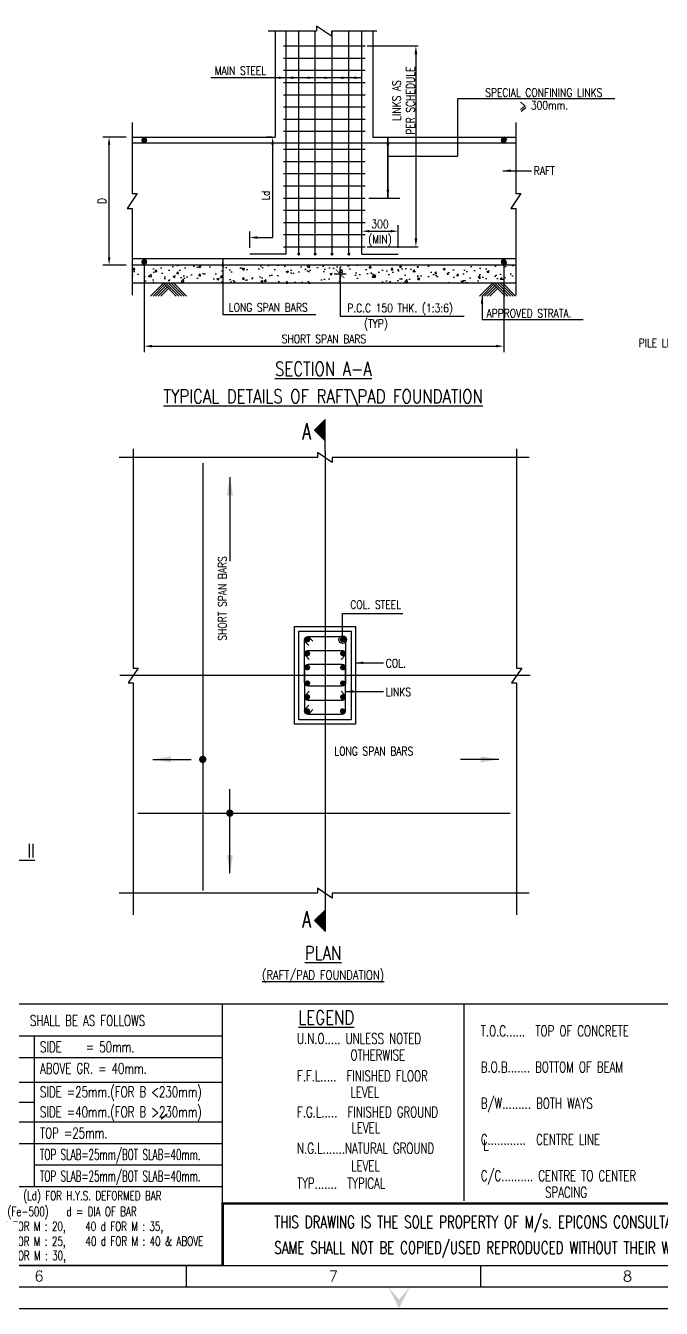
# Model space of a CAD drawing. Extents: x 482149 to 629471, y -388107 to -272741.
# Drawn here: x 564814 to 585690, y -356295 to -314174 of the extents above; entities that cross this region are included whole.
import ezdxf
from ezdxf.enums import TextEntityAlignment as Align
from ezdxf.lldxf.tags import DXFTag

# ---------------------------------------------------------------- set-up
doc = ezdxf.new("R2010")
doc.units = 0
doc.header["$LTSCALE"] = 500
doc.header["$MEASUREMENT"] = 0
doc.layers.get('DEFPOINTS').update_dxf_attribs({"color": 4})
for name, color, linetype in [('CEN', 8, 'CENTER'), ('COL', 1, 'Continuous'), ('DIM', 5, 'Continuous'), ('FRAME', 6, 'Continuous'), ('LINK', 2, 'Continuous'), ('MISC', 5, 'Continuous'), ('NO. SECTION', 1, 'Continuous'), ('notes', 1, 'Continuous'), ('P.C.C', 8, 'Continuous'), ('PNA', 10, 'Continuous'), ('RING', 4, 'Continuous'), ('S-CONCRET LINE', 4, 'Continuous'), ('S-REINFORCEMENT', 6, 'Continuous'), ('S-TEXT-1', 4, 'Continuous'), ('S-TITLE', 6, 'Continuous'), ('TEXT (SHEET)', 4, 'Continuous'), ('TEXT1', 2, 'Continuous'), ('TITLE', 4, 'Continuous'), ('TXT', 4, 'Continuous')]:
    doc.layers.add(name, color=color, linetype=linetype)
doc.layers.add('HEADING-TXT', color=1, linetype='Continuous', lineweight=25)
doc.styles.add('ROMANS', font='simplex.shx', dxfattribs={"width": 0.8, "height": 275, "bigfont": 'bigfont.shx'})
tags = doc.linetypes.add('CENTER', pattern=[2, 1.25, -0.25, 0.25, -0.25]).pattern_tags.tags
tags[10:11] = [DXFTag(74, 4), DXFTag(75, 0), DXFTag(340, '0'), DXFTag(46, 1.0), DXFTag(50, 0.0), DXFTag(44, 0.0), DXFTag(45, 0.0)]
tags[8:9] = [DXFTag(74, 4), DXFTag(75, 0), DXFTag(340, '0'), DXFTag(46, 1.0), DXFTag(50, 0.0), DXFTag(44, 0.0), DXFTag(45, 0.0)]
tags[6:7] = [DXFTag(74, 4), DXFTag(75, 0), DXFTag(340, '0'), DXFTag(46, 1.0), DXFTag(50, 0.0), DXFTag(44, 0.0), DXFTag(45, 0.0)]
tags[4:5] = [DXFTag(74, 4), DXFTag(75, 0), DXFTag(340, '0'), DXFTag(46, 1.0), DXFTag(50, 0.0), DXFTag(44, 0.0), DXFTag(45, 0.0)]
doc.dimstyles.new('Copy of INT2TIMES', dxfattribs={"dimtxt": 300, "dimasz": 275, "dimexe": 75, "dimexo": 75, "dimgap": 40, "dimtad": 1, "dimdec": 0, "dimlfac": 0.5, "dimrnd": 5, "dimzin": 0, "dimdsep": 46, "dimtxsty": 'ROMANS', "dimcen": -1, "dimclrd": 5, "dimclre": 5, "dimclrt": 4, "dimadec": 0, "dimazin": 0, "dimtfac": 1, "dimtdec": 0, "dimtix": 1, "dimtofl": 0, "dimtmove": 2, "dimatfit": 3, "dimfxl": 0, "dimtolj": 1, "dimtzin": 0, "dimarcsym": 0})
doc.dimstyles.new('dim25', dxfattribs={"dimtxt": 250, "dimasz": 250, "dimexe": 200, "dimexo": 200, "dimgap": 100, "dimtad": 1, "dimdec": 0, "dimlfac": 0.25, "dimzin": 0, "dimdsep": 46, "dimtxsty": 'ROMANS', "dimcen": 0, "dimclrd": 5, "dimclre": 5, "dimclrt": 4, "dimadec": 0, "dimazin": 0, "dimtfac": 1, "dimtdec": 0, "dimtix": 1, "dimtofl": 0, "dimtmove": 2, "dimatfit": 3, "dimfxl": 0, "dimtolj": 1, "dimtzin": 0, "dimlwd": -1, "dimlwe": -1, "dimarcsym": 0})
doc.dimstyles.new('INT$7', dxfattribs={"dimtxt": 9, "dimasz": 8, "dimexe": 8, "dimexo": 3, "dimgap": 2, "dimtad": 1, "dimdec": 0, "dimzin": 0, "dimdsep": 46, "dimtxsty": 'ROMANS', "dimblk": 'DIMTICK', "dimcen": -0.25, "dimclrd": 5, "dimclre": 5, "dimclrt": 4, "dimadec": 0, "dimazin": 0, "dimtfac": 1, "dimtdec": 0, "dimtix": 1, "dimtofl": 0, "dimtmove": 2, "dimatfit": 3, "dimldrblk": 'DIMTICK', "dimfxl": 0, "dimtolj": 1, "dimtzin": 0, "dimarcsym": 0})
pattern_1 = [(225, (576999.79, -236688.18), (-19.505621, 19.505621), [])]

# ---------------------------------------------------------------- blocks, each defined once
blk = doc.blocks.new('FOLDER')
at = {"layer": 'PNA'}
for points in [[(-1250, 2500), (0, 0), (0, 1000)], [(1250, 2500), (0, 0), (0, 1000)]]:
    blk.add_solid(points, dxfattribs=at)
blk = doc.blocks.new('A1')
at = {"color": 1}
blk.add_line((81794, 6959), (1969, 6959), dxfattribs=at)
at = {"flags": 128}
blk.add_lwpolyline([(0, 0), (82779, 0), (82779, 58231), (0, 58231)], close=True, dxfattribs=at)
at = {"color": 1, "const_width": 56.6}
blk.add_lwpolyline([(42226, 985), (42226, 2401), (58867, 2401)], dxfattribs=at)
at = {"layer": 'PNA'}
for p, q in [((41389, 984), (41389, 492)), ((48124, 984), (48124, 492))]:
    blk.add_line(p, q, dxfattribs=at)
at = {"layer": 'PNA', "color": 1}
for points in [[(984, 492), (82287, 492), (82287, 57739), (984, 57739)], [(1969, 984), (81794, 984), (81794, 57247), (1969, 57247)]]:
    blk.add_lwpolyline(points, close=True, dxfattribs=at)
at = {"layer": 'PNA', "xscale": 0.1968578388914466, "yscale": 0.1968578388914466, "zscale": 0.1968578388914466}
blk.add_blockref('FOLDER', (46262, 0), dxfattribs=at)
at = {"layer": 'PNA', "style": 'ROMANS'}
for s, p in [('6', (38023, 738)), ('7', (44757, 738)), ('8', (51491, 738))]:
    blk.add_text(s, height=246, dxfattribs=at).set_placement(p, align=Align.MIDDLE)
at = {"layer": 'TEXT (SHEET)', "color": 4, "style": 'ROMANS', "width": 0.7}
for s, p in [('THIS DRAWING IS THE SOLE PROPERTY OF M/s. EPICONS CONSULTANTS PVT. LTD. AND', (43408, 1833)), ('SAME SHALL NOT BE COPIED/USED REPRODUCED WITHOUT THEIR WRITTEN PERMISSION.', (43408, 1247))]:
    blk.add_text(s, height=283.16, dxfattribs=at).set_placement(p)
blk = doc.blocks.new('*D204')
at = {"layer": 'DEFPOINTS', "color": 0}
for p in [(567554, -317834), (568311, -317834), (568311, -322034)]:
    blk.add_point(p, dxfattribs=at)
at = {"layer": 'DIM', "color": 5}
for p, q in [((568111, -317834), (567354, -317834)), ((567554, -321784), (567554, -318084)), ((568111, -322034), (567354, -322034))]:
    blk.add_line(p, q, dxfattribs=at)
for points in [[(567596, -318084), (567513, -318084), (567554, -317834)], [(567513, -321784), (567596, -321784), (567554, -322034)]]:
    blk.add_solid(points, dxfattribs=at)
at = {"layer": 'DIM', "color": 4, "insert": (567317, -319934), "char_height": 275, "attachment_point": 5, "rotation": 90, "style": 'ROMANS'}
blk.add_mtext('\\A1;D', dxfattribs=at)
blk = doc.blocks.new('*D205')
at = {"layer": 'DEFPOINTS', "color": 0}
for p in [(575959, -314841), (575959, -321434), (577630, -321434)]:
    blk.add_point(p, dxfattribs=at)
at = {"layer": 'DIM', "color": 5, "lineweight": -2, "ltscale": 2}
for p, q in [((576034, -314841), (577705, -314841)), ((577630, -315116), (577630, -321159)), ((576034, -321434), (577705, -321434))]:
    blk.add_line(p, q, dxfattribs=at)
at = {"layer": 'DIM', "color": 5}
for points in [[(577676, -315116), (577584, -315116), (577630, -314841)], [(577584, -321159), (577676, -321159), (577630, -321434)]]:
    blk.add_solid(points, dxfattribs=at)
at = {"layer": 'DIM', "color": 4, "insert": (577224, -316634), "char_height": 275, "attachment_point": 5, "rotation": 90, "style": 'ROMANS'}
blk.add_mtext('\\A1;LINKS AS \\PPER SCHEDULE', dxfattribs=at)
blk = doc.blocks.new('*D206')
at = {"layer": 'DEFPOINTS', "color": 0}
for p in [(577051, -320924), (575851, -321675), (577051, -321675)]:
    blk.add_point(p, dxfattribs=at)
at = {"layer": 'DIM', "color": 5}
for p, q in [((575851, -321475), (575851, -320724)), ((576101, -320924), (576801, -320924)), ((577051, -321475), (577051, -320724))]:
    blk.add_line(p, q, dxfattribs=at)
for points in [[(576101, -320882), (576101, -320965), (575851, -320924)], [(576801, -320965), (576801, -320882), (577051, -320924)]]:
    blk.add_solid(points, dxfattribs=at)
at = {"layer": 'DIM', "color": 4, "char_height": 275, "attachment_point": 5, "style": 'ROMANS'}
for s, insert in [('\\A1;300', (576451, -320686)), ('(MIN)', (576451, -321233))]:
    blk.add_mtext(s, dxfattribs=dict(at, insert=insert))
blk = doc.blocks.new('DIMTICK')
for p, q in [((-1, 0), (1, 0)), ((0, 1), (0, -1))]:
    blk.add_line(p, q)
at = {"color": 2, "const_width": 0.1}
blk.add_lwpolyline([(0.71, 0.71), (-0.71, -0.71)], dxfattribs=at)
blk = doc.blocks.new('*D207')
at = {"layer": 'DEFPOINTS', "color": 0}
for p in [(568709, -321738), (580513, -321738), (580513, -324699)]:
    blk.add_point(p, dxfattribs=at)
at = {"layer": 'DIM', "color": 5}
for p, q in [((568709, -321938), (568709, -324899)), ((580513, -321938), (580513, -324899)), ((568959, -324699), (580263, -324699))]:
    blk.add_line(p, q, dxfattribs=at)
for points in [[(568959, -324658), (568959, -324741), (568709, -324699)], [(580263, -324741), (580263, -324658), (580513, -324699)]]:
    blk.add_solid(points, dxfattribs=at)
at = {"layer": 'DIM', "color": 4, "insert": (574611, -324462), "char_height": 275, "attachment_point": 5, "style": 'ROMANS'}
blk.add_mtext('\\A1;SHORT SPAN BARS', dxfattribs=at)

msp = doc.modelspace()

# ---------------------------------------------------------------- hatches: boundary and pattern name
at = {"layer": 'NO. SECTION', "ltscale": 5}
h = msp.add_hatch(dxfattribs=at)
h.set_pattern_fill('ANSI31', color=256, scale=220.680914, angle=90, style=0)
h.set_pattern_definition(pattern_1)
h.paths.add_polyline_path([(574303.971, -327456.041), (574645.897, -327108.054), (574645.897, -327804.029)])
h = msp.add_hatch(dxfattribs=at)
h.set_pattern_fill('ANSI31', color=256, scale=220.680914, angle=90, style=0)
h.set_pattern_definition(pattern_1)
h.paths.add_polyline_path([(574303.971, -343563.216), (574645.897, -343911.203), (574645.897, -343215.228)])
at = {"layer": 'P.C.C', "linetype": 'Continuous'}
h = msp.add_hatch(dxfattribs=at)
h.set_pattern_fill('AR-CONC', color=8, scale=100, style=0)
h.set_pattern_definition([(50, (-116723.4, -411003.7), (717.2602, -62.75213), [75, -825]), (355, (-116723.4, -411003.7), (-138.7513, 752.1921), [60, -660]), (100.4514, (-116663.6, -411008.9), (578.5094, 689.43954), [63.7402, -701.1421]), (46.1842, (-116723.4, -410803.7), (1067.241, -165.519), [112.5, -1237.5]), (96.6356, (-116634.5, -410817.5), (934.6627, 974.1179), [95.6103, -1051.713]), (351.1842, (-116723.4, -410803.7), (934.662, 974.1186), [90, -990]), (21, (-116623.4, -410853.7), (596.90705, -402.6189), [75, -825]), (326, (-116623.4, -410853.7), (243.3153, 725.15005), [60, -660]), (71.4514, (-116573.66, -410887.24), (840.2226, 322.5305), [63.7402, -701.1421]), (37.5, (-116723.4, -411003.69), (12.15986, 332.89385), [0, -652, 0, -670, 0, -662.5]), (7.5, (-116723.4, -411003.7), (263.06954, 394.41171), [0, -382, 0, -637, 0, -252.5]), (327.5, (-116946.4, -411003.69), (533.82244, -22.55487), [0, -250, 0, -780, 0, -1035]), (317.5, (-117046.4, -411003.7), (583.18617, 100.10498), [0, -325, 0, -518, 0, -735])])
h.paths.add_polyline_path([(568311.094, -322034.268), (568311.094, -322634.268), (572565.981, -322634.268), (572565.981, -322034.268)])
h.paths.add_polyline_path([(580911.094, -322634.268), (580911.094, -322034.268), (572565.981, -322034.268), (572565.981, -322634.268)])

# ---------------------------------------------------------------- linework, layer by layer
at = {"layer": 'CEN', "linetype": 'Continuous'}
msp.add_line((576080.86, -319834.268), (577099.86, -319834.268), dxfattribs=at)
at = {"layer": 'CEN'}
for p, q in [((574645.897, -328148.512), (574645.897, -342870.745)), ((581380.214, -335509.628), (567911.58, -335509.628))]:
    msp.add_line(p, q, dxfattribs=at)
at = {"layer": 'COL', "linetype": 'Continuous', "const_width": 48}
for points in [[(573758.87, -321675.268, 1), (573806.87, -321675.268, 1)], [(574297.287, -321675.268, 1), (574345.287, -321675.268, 1)], [(574852.113, -321675.268, 1), (574900.113, -321675.268, 1)], [(575404.725, -321675.268, 1), (575452.725, -321675.268, 1)]]:
    msp.add_lwpolyline(points, format="xyb", close=True, dxfattribs=at)
at = {"layer": 'COL', "color": 4}
for points in [[(573643.715, -337109.628), (573643.715, -333909.628), (575646.606, -333909.628), (575646.606, -337109.628)], [(573788.994, -336964.215), (573788.994, -334055.042), (575502.8, -334055.042), (575502.8, -336964.215)]]:
    msp.add_lwpolyline(points, close=True, dxfattribs=at)
at = {"layer": 'DEFPOINTS', "color": 0, "linetype": 'ByBlock'}
for p in [(575646.606, -333954.266), (575502.8, -334055.042), (573788.994, -336964.215)]:
    msp.add_point(p, dxfattribs=at)
at = {"layer": 'DIM'}
for p, q in [((584165.976, -316579.831), (578997.223, -316579.831)), ((578997.223, -316579.831), (578997.223, -318457.635)), ((576711.194, -318457.635), (578997.223, -318457.635))]:
    msp.add_line(p, q, dxfattribs=at)
at = {"layer": 'DIM', "color": 5}
for p, q in [((572912.229, -317834.268), (572725.229, -317834.268)), ((572925.229, -318084.268), (572925.229, -321132.481)), ((572171.094, -321475.268), (572171.094, -320932.481)), ((572421.094, -321132.481), (572925.229, -321132.481))]:
    msp.add_line(p, q, dxfattribs=at)
at = {"layer": 'DIM', "color": 8}
for points in [[(576345.035, -314358.151), (574854.502, -314358.151), (574854.502, -314524.515), (574367.686, -314191.787), (574367.686, -314358.151), (572779.391, -314358.151)], [(568311.094, -317350.459), (568311.094, -319690.86), (568477.458, -319690.86), (568144.73, -320177.677), (568311.094, -320177.677), (568311.094, -323023.067)], [(580911.094, -317350.459), (580911.094, -319690.86), (581077.458, -319690.86), (580744.73, -320177.677), (580911.094, -320177.677), (580911.094, -323023.067)], [(568342.146, -328069.754), (568342.146, -335269.863), (568508.51, -335269.863), (568175.781, -335756.679), (568342.146, -335756.679), (568342.146, -343373.872)], [(580937.022, -328069.754), (580937.022, -335269.863), (581103.387, -335269.863), (580770.658, -335756.679), (580937.022, -335756.679), (580937.022, -343373.872)], [(581348.065, -328357.42), (574885.482, -328357.42), (574885.482, -328523.785), (574398.665, -328191.056), (574398.665, -328357.42), (567889.952, -328357.42)], [(581348.065, -342659.223), (574885.482, -342659.223), (574885.482, -342825.588), (574398.665, -342492.859), (574398.665, -342659.223), (567889.952, -342659.223)]]:
    msp.add_lwpolyline(points, dxfattribs=at)
at = {"layer": 'DIM'}
for points in [[(571520.56, -328547.335, 0, 210.546, 0), (571520.56, -328998.504, 0, 0, 0), (571520.56, -328547.335, 0, 0, 0), (571520.56, -342004.651, 210.546, 0, 0), (571520.56, -342455.82, 210.546, 0, 0)], [(580806.163, -338268.127, 0, 210.546, 0), (580354.994, -338268.127, 0, 0, 0), (580806.163, -338268.127, 0, 0, 0), (568989.195, -338268.127, 210.546, 0, 0), (568538.026, -338268.127, 210.546, 0, 0)]]:
    msp.add_lwpolyline(points, format="xyseb", dxfattribs=at)
at = {"layer": 'DIM', "color": 5}
for points in [[(572883.562, -318084.268), (572966.895, -318084.268), (572925.229, -317834.268)], [(572421.094, -321090.814), (572421.094, -321174.148), (572171.094, -321132.481)]]:
    msp.add_solid(points, dxfattribs=at)
at = {"layer": 'FRAME'}
for centre, start, end in [((580531.094, -317920.768), 0, 90), ((580531.094, -321947.768), 270, 0)]:
    msp.add_arc(centre, 80, start, end, dxfattribs=at)
at = {"layer": 'LINK'}
for p, q in [((573278.356, -314840.942), (575958.902, -314840.942)), ((573278.356, -315240.942), (575958.902, -315240.942)), ((573278.356, -315640.942), (575958.902, -315640.942)), ((573278.356, -316040.942), (575958.902, -316040.942)), ((573278.356, -316440.942), (575958.902, -316440.942)), ((573278.356, -316840.942), (575958.902, -316840.942)), ((573278.356, -317240.942), (575958.902, -317240.942)), ((573278.356, -317640.942), (575958.902, -317640.942)), ((573278.356, -318234.268), (575958.902, -318234.268)), ((573278.356, -318634.268), (575958.902, -318634.268)), ((573278.356, -319034.268), (575958.902, -319034.268)), ((573278.356, -319434.268), (575958.902, -319434.268)), ((573278.356, -319834.268), (575958.902, -319834.268)), ((573278.356, -320234.268), (575958.902, -320234.268)), ((573278.356, -320634.268), (575958.902, -320634.268)), ((573278.356, -321034.268), (575958.902, -321034.268)), ((573278.356, -321434.268), (575958.902, -321434.268))]:
    msp.add_line(p, q, dxfattribs=at)
for points in [[(573969.461, -335744.856), (573969.461, -334355.821, -0.414213562), (574089.773, -334235.51), (575202.021, -334235.51, -0.414213562), (575322.332, -334355.821), (575322.332, -335744.856, -0.414213562), (575202.021, -335865.168), (574089.773, -335865.168, -0.414213562)], [(573969.461, -335274.401), (573969.461, -336663.436, 0.414213562), (574089.773, -336783.747), (575202.021, -336783.747, 0.414213562), (575322.332, -336663.436), (575322.332, -335274.401, 0.414213562), (575202.021, -335154.089), (574089.773, -335154.089, 0.414213562)]]:
    msp.add_lwpolyline(points, format="xyb", close=True, dxfattribs=at)
for points in [[(574109.929, -334526.957), (573994.515, -334404.55, -1), (574125.821, -334280.746), (574145.666, -334287.275)], [(574249.663, -334391.272), (574130.701, -334272.31, 1), (574003.091, -334399.92), (574009.034, -334419.948)], [(574123.15, -334988.891), (573999.374, -334857.615, -0.657599654), (574068.495, -334697.443), (575227.332, -334697.443, -0.657599654), (575296.453, -334857.615), (575172.677, -334988.891)], [(574123.15, -336030.366), (573999.374, -336161.642, 0.657599654), (574068.495, -336321.814), (575227.332, -336321.814, 0.657599654), (575296.453, -336161.642), (575172.677, -336030.366)], [(574109.929, -336492.3), (573994.515, -336614.707, 1), (574125.821, -336738.511), (574145.666, -336731.982)], [(574249.663, -336627.985), (574130.701, -336746.947, -1), (574003.091, -336619.337), (574009.034, -336599.308)]]:
    msp.add_lwpolyline(points, format="xyb", dxfattribs=at)
at = {"layer": 'MISC', "const_width": 120.312}
for points in [[(570570.102, -338268.127, 1), (570690.414, -338268.127, 1)], [(571460.405, -340033.727, 1), (571580.716, -340033.727, 1)]]:
    msp.add_lwpolyline(points, format="xyb", close=True, dxfattribs=at)
at = {"layer": 'NO. SECTION'}
for p, q in [((574645.897, -327108.054), (574303.971, -327456.041)), ((574645.897, -328148.512), (574645.897, -327108.054)), ((574645.897, -327804.029), (574303.971, -327456.041)), ((574645.897, -343215.228), (574303.971, -343563.216)), ((574645.897, -342870.745), (574645.897, -343911.203)), ((574645.897, -343911.203), (574303.971, -343563.216))]:
    msp.add_line(p, q, dxfattribs=at)
at = {"layer": 'notes', "color": 4}
msp.add_line((569267.714, -350067.043), (569457.396, -349908.158), dxfattribs=at)
at = {"layer": 'P.C.C', "color": 8, "linetype": 'Continuous'}
for p, q in [((580911.094, -322034.268), (568311.094, -322034.268)), ((580911.094, -322634.268), (568311.094, -322634.268))]:
    msp.add_line(p, q, dxfattribs=at)
at = {"layer": 'RING', "linetype": 'Continuous'}
for p, q in [((568912.518, -323058.532), (569336.782, -322634.268)), ((569761.046, -323058.532), (569336.782, -322634.268)), ((569845.899, -323058.532), (569421.635, -322634.268)), ((569930.752, -323058.532), (569506.488, -322634.268)), ((570015.605, -323058.532), (569591.341, -322634.268)), ((570100.458, -323058.532), (569676.193, -322634.268)), ((579716.376, -323058.532), (580140.64, -322634.268)), ((580564.904, -323058.532), (580140.64, -322634.268)), ((580649.757, -323058.532), (580225.493, -322634.268)), ((580734.61, -323058.532), (580310.345, -322634.268)), ((580819.462, -323058.532), (580395.198, -322634.268)), ((580904.315, -323058.532), (580480.051, -322634.268)), ((568997.371, -323058.532), (569379.209, -322676.695)), ((569082.224, -323058.532), (569421.635, -322719.121)), ((569167.077, -323058.532), (569464.061, -322761.547)), ((569251.929, -323058.532), (569506.488, -322803.974)), ((579801.229, -323058.532), (580183.066, -322676.695)), ((579886.081, -323058.532), (580225.493, -322719.121)), ((579970.934, -323058.532), (580267.919, -322761.547)), ((580055.787, -323058.532), (580310.345, -322803.974))]:
    msp.add_line(p, q, dxfattribs=at)
at = {"layer": 'S-CONCRET LINE', "color": 130, "linetype": 'Continuous'}
for p, q in [((573011.094, -314358.151), (573011.094, -317834.268)), ((576211.094, -314358.151), (576211.094, -317834.268)), ((568311.094, -317834.268), (573011.094, -317834.268)), ((576211.094, -317834.268), (580911.094, -317834.268))]:
    msp.add_line(p, q, dxfattribs=at)
at = {"layer": 'S-REINFORCEMENT'}
for p, q in [((573371.094, -321675.268), (573371.094, -314358.151)), ((573782.87, -321639.533), (573782.87, -314358.151)), ((574321.287, -321639.533), (574321.287, -314358.151)), ((574876.113, -321639.533), (574876.113, -314358.151)), ((575428.725, -321639.533), (575428.725, -314358.151)), ((575851.094, -321675.268), (575851.094, -314358.151)), ((580911.094, -318034.268), (568311.094, -318034.268)), ((573371.094, -321675.268), (572171.094, -321675.268)), ((575851.094, -321675.268), (577051.094, -321675.268)), ((580911.094, -321834.268), (568311.094, -321834.268)), ((570630.258, -328541.42), (570630.258, -342578.824)), ((568496.59, -340033.727), (580725.925, -340033.727))]:
    msp.add_line(p, q, dxfattribs=at)
at = {"layer": 'S-REINFORCEMENT', "linetype": 'Continuous', "const_width": 96}
for points in [[(568661.256, -317937.33, -1), (568757.256, -317937.33, -1)], [(580560.931, -317937.33, 1), (580464.931, -317937.33, 1)], [(568661.256, -321931.206, 1), (568757.256, -321931.206, 1)], [(580560.931, -321931.206, -1), (580464.931, -321931.206, -1)]]:
    msp.add_lwpolyline(points, format="xyb", close=True, dxfattribs=at)
at = {"layer": 'S-REINFORCEMENT', "const_width": 90.234}
for points in [[(574023.378, -334337.943, 1), (574113.612, -334337.943, 1)], [(575266.807, -334336.381, -1), (575176.574, -334336.381, -1)], [(574023.378, -334792.443, 1), (574113.612, -334792.443, 1)], [(575274.807, -334790.881, -1), (575184.574, -334790.881, -1)], [(574023.378, -335253.458, 1), (574113.612, -335253.458, 1)], [(575274.807, -335251.896, -1), (575184.574, -335251.896, -1)], [(574023.378, -335765.799, -1), (574113.612, -335765.799, -1)], [(575274.807, -335767.36, 1), (575184.574, -335767.36, 1)], [(574023.378, -336218.314, -1), (574113.612, -336218.314, -1)], [(575274.807, -336219.875, 1), (575184.574, -336219.875, 1)], [(574023.378, -336681.314, -1), (574113.612, -336681.314, -1)], [(575266.807, -336682.875, 1), (575176.574, -336682.875, 1)]]:
    msp.add_lwpolyline(points, format="xyb", close=True, dxfattribs=at)
at = {"layer": 'TEXT1', "color": 5}
for p, q in [((571283.156, -348064.15), (554242.309, -348064.15)), ((571283.156, -348878.473), (554242.309, -348878.473)), ((571283.156, -348878.473), (554242.309, -348878.473)), ((565105.944, -349531.545), (559620.801, -349531.545)), ((571283.156, -350184.617), (554242.309, -350184.617)), ((571283.156, -350891.44), (554242.309, -350891.44)), ((571283.156, -350891.44), (554242.309, -350891.44)), ((571283.156, -351598.262), (565105.944, -351598.262)), ((571283.156, -352305.084), (554242.309, -352305.084))]:
    msp.add_line(p, q, dxfattribs=at)
at = {"layer": 'TITLE', "color": 0}
for p, q in [((579218.477, -352760.33), (579218.477, -346308.968)), ((571283.156, -347357.328), (554242.309, -347357.328)), ((565105.944, -352305.084), (565105.944, -347357.328))]:
    msp.add_line(p, q, dxfattribs=at)
msp.add_lwpolyline([(571283.156, -346308.968), (554242.309, -346308.968), (554242.309, -354881.591), (571283.156, -354881.591)], close=True, dxfattribs=at)
at = {"layer": 'TXT', "linetype": 'ByBlock'}
msp.add_line((581082.13, -316976.989), (581241.398, -316864.522), dxfattribs=at)

# ---------------------------------------------------------------- block references
at = {"xscale": 1.434849416022188, "yscale": 1.434849416022188, "zscale": 1.434849416022188}
msp.add_blockref('A1', (510695.778, -356294.5), dxfattribs=at)

# ---------------------------------------------------------------- texts
at = {"layer": 'DIM', "color": 4, "insert": (572700.229, -319754.768), "char_height": 250, "attachment_point": 5, "rotation": 90, "style": 'ROMANS'}
msp.add_mtext('\\A1;Ld', dxfattribs=at)
at = {"layer": 'HEADING-TXT', "color": 6, "style": 'ROMANS', "width": 0.8}
msp.add_text('%%ULEGEND', height=450, dxfattribs=at).set_placement((573769.584, -346968.976))
at = {"layer": 'NO. SECTION', "style": 'ROMANS', "width": 0.7}
for p in [(574044.893, -327495.218), (574044.893, -343524.039)]:
    msp.add_text('A', height=533.333, dxfattribs=at).set_placement(p, align=Align.MIDDLE)
at = {"layer": 'notes', "color": 4, "style": 'ROMANS', "width": 0.7}
for s, height, p in [('SHALL BE AS FOLLOWS', 350, (564958.147, -347022.201)), ('T.O.C......  TOP OF CONCRETE', 350, (579760.136, -347360.369)), ('U.N.O..... UNLESS NOTED', 350, (573725.993, -347609.877)), ('OTHERWISE', 350, (575480.176, -348152.805)), ('B.O.B....... BOTTOM OF BEAM', 350, (579760.136, -348548.537)), ('F.F.L.....  FINISHED FLOOR', 350, (573725.993, -348835.507)), ('LEVEL', 350, (575480.561, -349369.258)), ('B/W......... BOTH WAYS', 350, (579760.136, -349736.705)), ('F.G.L.....  FINISHED GROUND', 350, (573725.993, -350023.675)), ('LEVEL', 350, (575512.368, -350540.619)), ('C............  CENTRE LINE', 350, (579760.136, -350924.874)), ('L', 350, (579843.776, -351113.922)), ('N.G.L.......NATURAL GROUND', 350, (573725.993, -351211.844)), ('LEVEL', 350, (575501.356, -351794.865)), ('C/C.......... CENTRE TO CENTER', 350, (579760.136, -352113.042)), ('TYP.......  TYPICAL', 350, (573725.993, -352360.289)), ('SPACING', 350, (581874.029, -352656.67)), ('60 d FOR M : 20,', 300, (563572.689, -353750.624, -226772.484)), ('40 d FOR M : 35,', 300, (566773.615, -353753.153, -226772.484)), ('50 d FOR M : 25,', 300, (563571.203, -354242.128, -226772.484)), ('40 d FOR M : 40 & ABOVE', 300, (566779.543, -354239.222, -226772.484)), ('45 d FOR M : 30,', 300, (563577.49, -354711.257, -226772.484))]:
    msp.add_text(s, height=height, dxfattribs=at).set_placement(p)
at = {"layer": 'notes', "color": 4, "style": 'ROMANS'}
for s, height, width, p in [('SIDE    = 50mm.', 350, 0.7, (565286.105, -347710.739)), ('ABOVE GR. = 40mm.', 350, 0.7, (565286.105, -348417.561)), ('SIDE =25mm.(FOR B <230mm)', 350, 0.7, (565286.105, -349186.384)), ('SIDE =40mm.(FOR B >230mm)', 350, 0.7, (565286.105, -349846.206)), ('TOP =25mm.', 350, 0.7, (565286.105, -350538.028)), ('TOP SLAB=25mm/BOT SLAB=40mm.', 350, 0.6, (565286.105, -351244.851)), ('TOP SLAB=25mm/BOT SLAB=40mm.', 350, 0.6, (565286.105, -351951.673)), ('LAP LENGTH (Ld) FOR H.Y.S. DEFORMED BAR', 300, 0.7, (562892.788, -352595.996)), ('(Fe-500)   d = DIA OF BAR', 300, 0.7, (564219.288, -353115.996))]:
    msp.add_text(s, height=height, dxfattribs=dict(at, width=width)).set_placement(p, align=Align.MIDDLE_LEFT)
at = {"layer": 'S-TEXT-1', "linetype": 'ByBlock', "style": 'ROMANS', "width": 0.8}
for s, p in [('MAIN STEEL', (571867.351, -315651.717)), ('SPECIAL CONFINING LINKS', (581827.993, -316372.545)), ('> 300mm.', (581827.993, -316787.567))]:
    msp.add_text(s, height=275, dxfattribs=at).set_placement(p, align=Align.MIDDLE)
for s, p in [('RAFT', (581501.542, -319075.875)), ('LONG SPAN BARS', (571482.407, -323564.448)), ('P.C.C 150 THK. (1:3:6)', (575375.461, -323583.596)), ('(TYP)', (575926.961, -324094.589)), ('APPROVED STRATA.', (579948.065, -323758.485)), ('PILE LINKS (TYP)', (584941.207, -324730.023)), ('COL. STEEL', (575473.97, -333324.807)), ('COL.', (576641.122, -335247.909)), ('LINKS', (576641.122, -336191.249)), ('LONG SPAN BARS', (574950.65, -338136.054))]:
    msp.add_text(s, height=275, dxfattribs=at).set_placement(p)
msp.add_text('SHORT SPAN BARS', height=275, rotation=90, dxfattribs=at).set_placement((571411.759, -334369.205))
at = {"layer": 'S-TITLE', "style": 'ROMANS', "width": 0.8}
for s, p in [('%%USECTION A-A', (574591.711, -325443.992)), ('%%UTYPICAL DETAILS OF RAFT\\PAD FOUNDATION', (574582.711, -326375.371))]:
    msp.add_text(s, height=450, dxfattribs=at).set_placement(p, align=Align.MIDDLE)
for s, p in [('%%UALTERNATIVE - II', (563064.963, -341260.876)), ('%%UPLAN', (574582.711, -344621.809))]:
    msp.add_text(s, height=450, dxfattribs=at).set_placement(p, align=Align.MIDDLE_CENTER)
at = {"layer": 'TEXT1', "linetype": 'ByBlock', "style": 'ROMANS', "width": 0.8}
msp.add_text('%%U(RAFT/PAD FOUNDATION)', height=300, dxfattribs=at).set_placement((574582.711, -345347.145), align=Align.MIDDLE_CENTER)

# ---------------------------------------------------------------- dimensions: what is measured, and where the dimension line sits
at = {"layer": 'DIM', "ltscale": 2}
dim = msp.add_linear_dim(base=(577630.229, -321434.268), p1=(575958.902, -314840.942), p2=(575958.902, -321434.268), angle=90, text='LINKS AS \\XPER SCHEDULE', dimstyle='Copy of INT2TIMES', override={"dimtxt": 275, "dimtmove": 1}, dxfattribs=at)
dim.commit()
dim.dimension.update_dxf_attribs({"geometry": '*D205', "text_midpoint": (577630.229, -316633.737), "dimtype": 160})
at = {"layer": 'DIM'}
dim = msp.add_linear_dim(base=(567554.261, -317834.268), p1=(568311.094, -322034.268), p2=(568311.094, -317834.268), angle=90, text='D', dimstyle='dim25', dxfattribs=at)
dim.commit()
dim.dimension.update_dxf_attribs({"geometry": '*D204', "text_midpoint": (567316.761, -319934.268)})
for base, p1, p2, text, picture, middle in [((577051.094, -320923.685), (575851.094, -321675.268), (577051.094, -321675.268), '<>\\X(MIN)', '*D206', (576451.094, -320923.685)), ((580512.931, -324699.476), (568709.256, -321737.706), (580512.931, -321737.706), 'SHORT SPAN BARS', '*D207', (574611.094, -324461.976))]:
    dim = msp.add_linear_dim(base=base, p1=p1, p2=p2, text=text, dimstyle='dim25', dxfattribs=at)
    dim.commit()
    dim.dimension.update_dxf_attribs({"geometry": picture, "text_midpoint": middle})

# ---------------------------------------------------------------- leaders
for points in [[(573371.094, -315884.965), (570899.229, -315884.965)], [(575428.725, -315884.965), (571079.36, -315884.965)], [(573782.87, -315884.965), (571311.004, -315884.965)], [(575851.094, -315884.965), (571501.729, -315884.965)], [(574321.287, -315884.965), (571849.422, -315884.965)], [(574876.113, -315884.965), (572404.248, -315884.965)], [(571286.729, -321834.268), (571286.729, -323659.185), (574347.583, -323659.185)], [(579801.229, -323058.532), (579801.229, -323823.685), (583120.64, -323823.685)], [(575646.606, -335097.102), (576560.764, -335097.102)], [(575322.332, -336040.442), (576560.764, -336040.442)]]:
    msp.add_leader(points, dimstyle='dim25', dxfattribs=at)
at = {"layer": 'DIM', "ltscale": 2}
for points in [[(576711.194, -319834.268), (576711.194, -317834.268)], [(576711.194, -317834.268), (576711.194, -319834.268)], [(580482.794, -318939.668), (581428.551, -318939.668)]]:
    msp.add_leader(points, dimstyle='Copy of INT2TIMES', override={"dimtxt": 275, "dimtmove": 1}, dxfattribs=at)
at = {"layer": 'DIM'}
for points, override in [([(571520.56, -328998.504), (571520.56, -331757.343)], {"dimasz": 600}), ([(575221.691, -334336.381), (575221.691, -333472.445), (577199.413, -333472.445)], {"dimldrblk": 'Origin2'}), ([(568989.195, -338268.127), (570247.919, -338268.127)], {"dimasz": 600}), ([(580354.994, -338268.127), (579096.27, -338268.127)], {"dimasz": 600}), ([(571520.56, -342004.651), (571520.56, -339245.813)], {"dimasz": 600})]:
    msp.add_leader(points, dimstyle='dim25', override=override, dxfattribs=at)
at = {"layer": 'TXT'}
msp.add_leader([(575141.229, -322321.685), (575141.229, -323711.185), (579216.162, -323711.185)], dimstyle='INT$7', override={"dimasz": 200, "dimgap": 2, "dimtad": 0}, dxfattribs=at)

doc.saveas('drawing.dxf')
